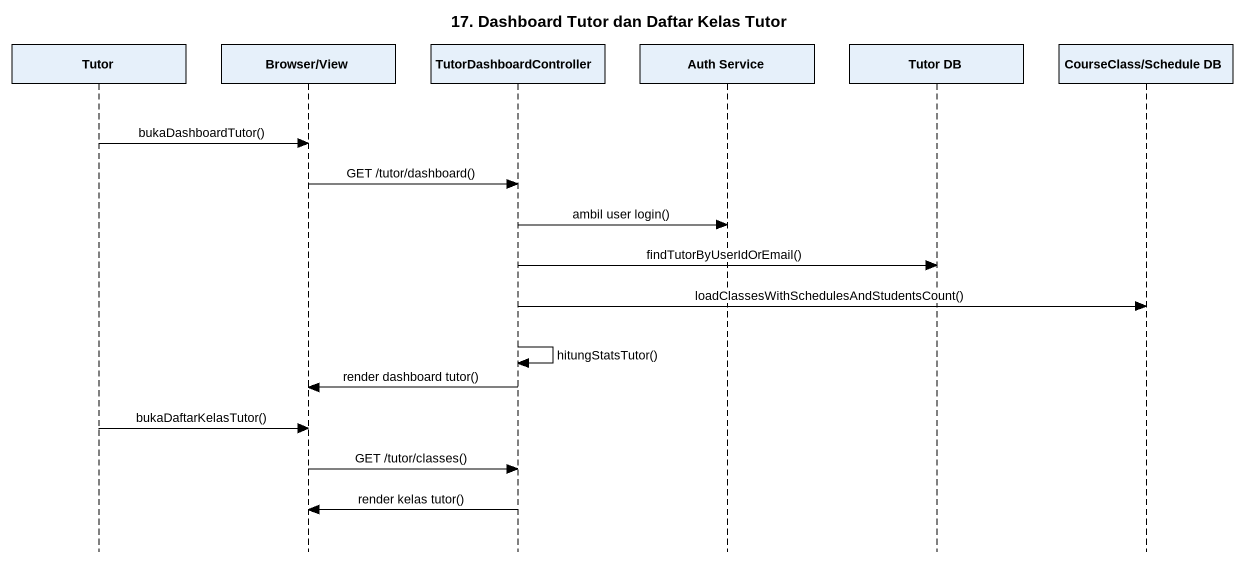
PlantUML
@startuml
title 17. Dashboard Tutor dan Daftar Kelas Tutor
hide footbox
participant Tutor
participant "Browser/View" as Browser_View
participant TutorDashboardController
participant "Auth Service" as Auth_Service
participant "Tutor DB" as Tutor_DB
participant "CourseClass/Schedule DB" as CourseClass_Schedule_DB

Tutor -> Browser_View : bukaDashboardTutor()
Browser_View -> TutorDashboardController : GET /tutor/dashboard()
TutorDashboardController -> Auth_Service : ambil user login()
TutorDashboardController -> Tutor_DB : findTutorByUserIdOrEmail()
TutorDashboardController -> CourseClass_Schedule_DB : loadClassesWithSchedulesAndStudentsCount()
TutorDashboardController -> TutorDashboardController : hitungStatsTutor()
TutorDashboardController -> Browser_View : render dashboard tutor()
Tutor -> Browser_View : bukaDaftarKelasTutor()
Browser_View -> TutorDashboardController : GET /tutor/classes()
TutorDashboardController -> Browser_View : render kelas tutor()
@enduml
